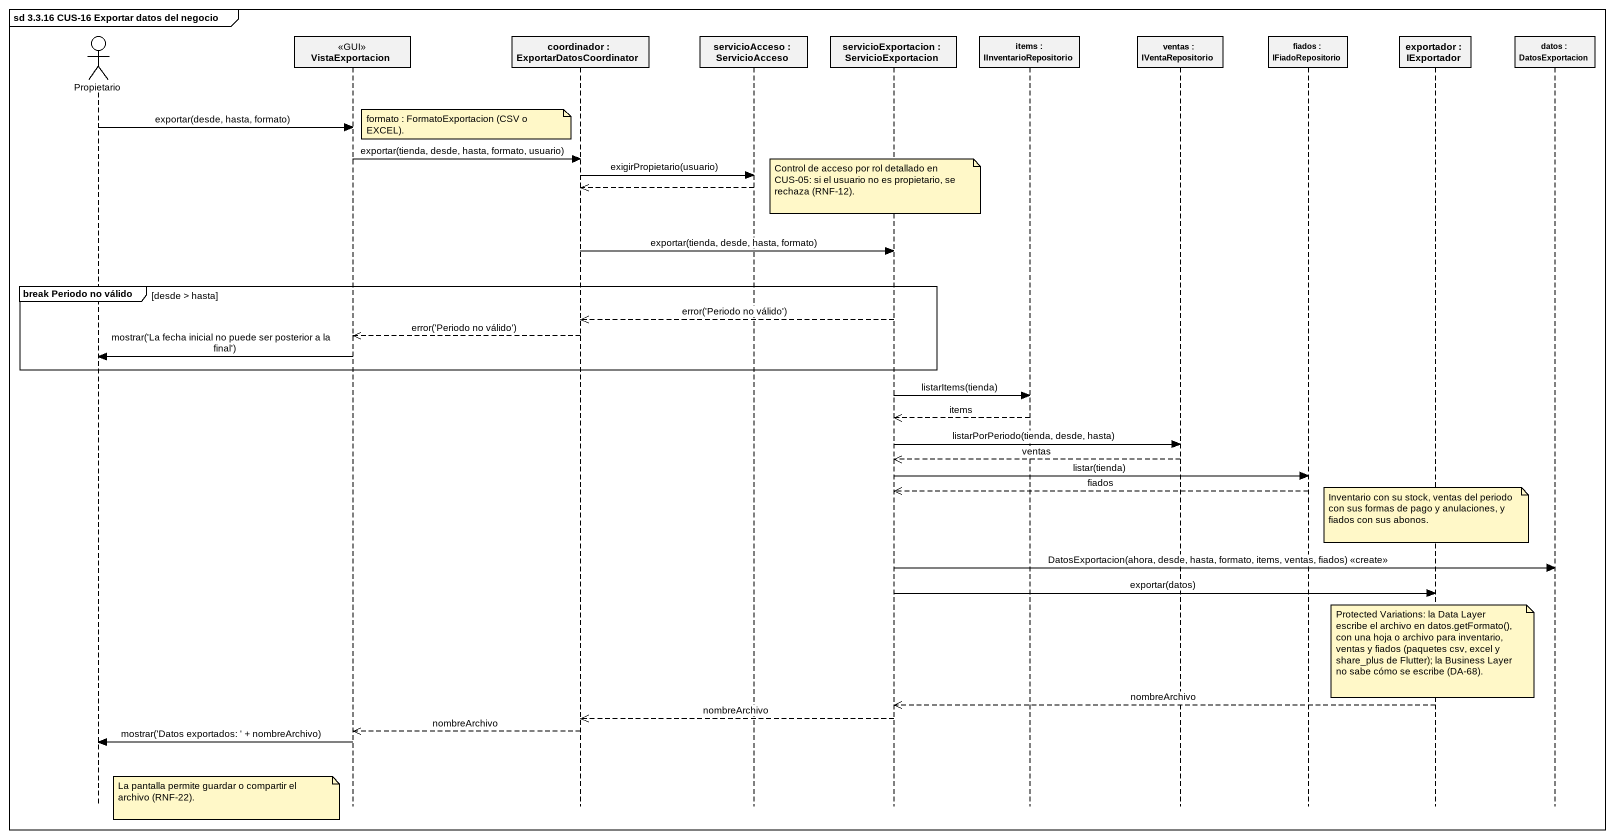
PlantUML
@startuml
mainframe sd 3.3.16 CUS-16 Exportar datos del negocio
hide footbox
actor Propietario
participant VistaExportacion <<GUI>>
participant "coordinador : ExportarDatosCoordinator" as coordinador
participant "servicioAcceso : ServicioAcceso" as servicioAcceso
participant "servicioExportacion : ServicioExportacion" as servicioExportacion
participant "items : IInventarioRepositorio" as items
participant "ventas : IVentaRepositorio" as ventas
participant "fiados : IFiadoRepositorio" as fiados
participant "exportador : IExportador" as exportador
participant "datos : DatosExportacion" as datos

note right of VistaExportacion : formato : FormatoExportacion (CSV o EXCEL).
Propietario -> VistaExportacion : exportar(desde, hasta, formato)
VistaExportacion -> coordinador : exportar(tienda, desde, hasta, formato, usuario)
coordinador -> servicioAcceso : exigirPropietario(usuario)
note over servicioExportacion : Control de acceso por rol detallado en CUS-05: si el usuario no es propietario, se rechaza (RNF-12).
servicioAcceso -->> coordinador
coordinador -> servicioExportacion : exportar(tienda, desde, hasta, formato)
group break Periodo no válido [desde > hasta]
  servicioExportacion -->> coordinador : error('Periodo no válido')
  coordinador -->> VistaExportacion : error('Periodo no válido')
  VistaExportacion -> Propietario : mostrar('La fecha inicial no puede ser posterior a la final')
end
servicioExportacion -> items : listarItems(tienda)
items -->> servicioExportacion : items
servicioExportacion -> ventas : listarPorPeriodo(tienda, desde, hasta)
ventas -->> servicioExportacion : ventas
servicioExportacion -> fiados : listar(tienda)
fiados -->> servicioExportacion : fiados
note over exportador : Inventario con su stock, ventas del periodo con sus formas de pago y anulaciones, y fiados con sus abonos.
servicioExportacion -> datos : DatosExportacion(ahora, desde, hasta, formato, items, ventas, fiados) <<create>>
servicioExportacion -> exportador : exportar(datos)
note over exportador : Protected Variations: la Data Layer escribe el archivo en datos.getFormato(), con una hoja o archivo para inventario, ventas y fiados (paquetes csv, excel y share_plus de Flutter); la Business Layer no sabe cómo se escribe (DA-68).
exportador -->> servicioExportacion : nombreArchivo
servicioExportacion -->> coordinador : nombreArchivo
coordinador -->> VistaExportacion : nombreArchivo
VistaExportacion -> Propietario : mostrar('Datos exportados: ' + nombreArchivo)
note left of VistaExportacion : La pantalla permite guardar o compartir el archivo (RNF-22).
@enduml
